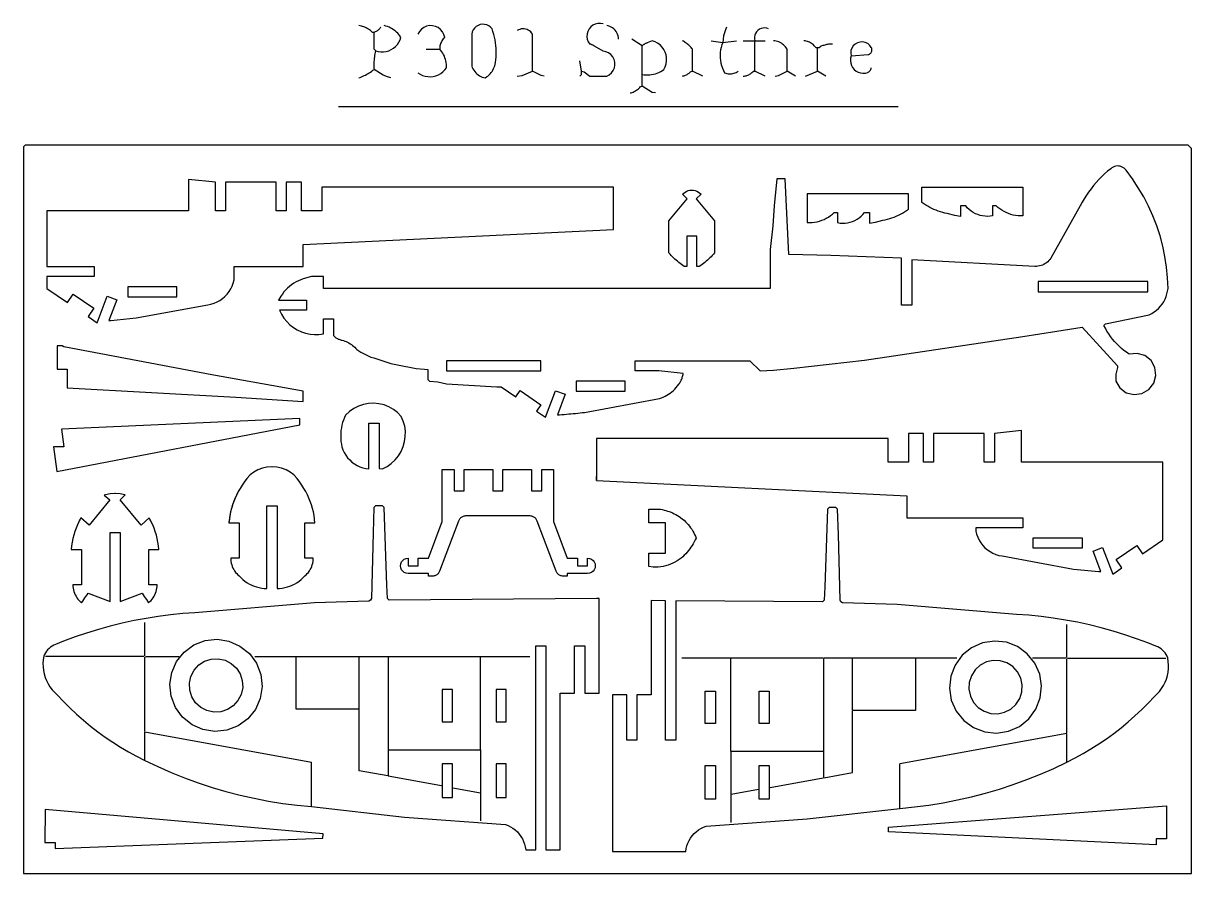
# Model space of a CAD drawing. Header units: inches. Extents: x -183 to 183, y -257 to 257.
# Drawn here: x -183.3 to 183.3, y -9.9 to 256.9 of the extents above; entities that cross this region are included whole.
import ezdxf

# ---------------------------------------------------------------- set-up
doc = ezdxf.new("R2010")
doc.units = ezdxf.units.IN
doc.header["$MEASUREMENT"] = 0
for name, color, linetype in [('ENGRAVINGS', 3, 'CONTINUOUS'), ('PROFILEEDGES', 1, 'CONTINUOUS'), ('SECTIONCUTEDGES', 5, 'CONTINUOUS')]:
    doc.layers.add(name, color=color, linetype=linetype)

msp = doc.modelspace()

# ---------------------------------------------------------------- linework, layer by layer
at = {"layer": 'ENGRAVINGS'}
for p, q in [((-145.25, 58.5), (-145.25, 68.89)), ((144.16, 57.97), (144.16, 68.36)), ((117.7, 62.55), (114.25, 61.02)), ((121.43, 63.13), (117.7, 62.55)), ((125.19, 62.73), (121.43, 63.13)), ((128.71, 61.37), (125.19, 62.73)), ((114.25, 61.02), (111.31, 58.65)), ((131.76, 59.14), (128.71, 61.37)), ((134.13, 56.2), (131.76, 59.14)), ((-145.42, 58.28), (-176.35, 58.28)), ((-145.25, 34.83), (-145.25, 58.1)), ((-145.03, 58.28), (-134.46, 58.28)), ((-110.67, 58.28), (-97.81, 58.28)), ((-97.78, 58.25), (-97.78, 41.87)), ((-97.75, 58.28), (-78.02, 58.28)), ((-77.95, 41.93), (-77.95, 58.21)), ((-77.89, 58.28), (-68.93, 58.28)), ((-68.86, 58.21), (-68.86, 29.09)), ((-68.8, 58.28), (-39.9, 58.28)), ((-39.83, 29.09), (-39.83, 58.21)), ((-39.76, 58.28), (-24.4, 58.28)), ((38.68, 57.75), (23.31, 57.75)), ((38.74, 28.56), (38.74, 57.68)), ((67.71, 57.75), (38.81, 57.75)), ((67.78, 57.68), (67.78, 28.56)), ((76.8, 57.75), (67.85, 57.75)), ((76.87, 41.4), (76.87, 57.68)), ((96.66, 57.75), (76.94, 57.75)), ((96.69, 57.72), (96.69, 41.34)), ((109.59, 57.75), (96.73, 57.75)), ((109.08, 55.6), (107.72, 52.08)), ((111.31, 58.65), (109.08, 55.6)), ((117, 55.57), (115.38, 54.09)), ((118.94, 56.57), (117, 55.57)), ((121.09, 57.04), (118.94, 56.57)), ((123.27, 56.93), (121.09, 57.04)), ((125.36, 56.26), (123.27, 56.93)), ((127.2, 55.08), (125.36, 56.26)), ((128.68, 53.46), (127.2, 55.08)), ((143.94, 57.75), (133.38, 57.75)), ((135.66, 52.75), (134.13, 56.2)), ((144.16, 34.3), (144.16, 57.57)), ((144.34, 57.75), (175.27, 57.75)), ((107.72, 52.08), (107.32, 48.32)), ((114.19, 52.25), (113.52, 50.16)), ((115.38, 54.09), (114.19, 52.25)), ((129.68, 51.51), (128.68, 53.46)), ((130.15, 49.37), (129.68, 51.51)), ((136.25, 49.02), (135.66, 52.75)), ((107.32, 48.32), (107.9, 44.59)), ((113.52, 50.16), (113.42, 47.97)), ((113.42, 47.97), (113.88, 45.83)), ((130.04, 47.18), (130.15, 49.37)), ((135.84, 45.26), (136.25, 49.02)), ((107.9, 44.59), (109.43, 41.14)), ((113.88, 45.83), (114.89, 43.88)), ((128.19, 43.25), (129.38, 45.09)), ((129.38, 45.09), (130.04, 47.18)), ((134.48, 41.74), (135.84, 45.26)), ((-97.78, 41.87), (-78.02, 41.87)), ((-77.95, 22.41), (-77.95, 41.8)), ((76.87, 21.88), (76.87, 41.27)), ((96.69, 41.34), (76.94, 41.34)), ((109.43, 41.14), (111.8, 38.2)), ((114.89, 43.88), (116.36, 42.26)), ((116.36, 42.26), (118.2, 41.08)), ((118.2, 41.08), (120.29, 40.41)), ((120.29, 40.41), (122.48, 40.31)), ((122.48, 40.31), (124.62, 40.77)), ((124.62, 40.77), (126.57, 41.78)), ((126.57, 41.78), (128.19, 43.25)), ((132.26, 38.69), (134.48, 41.74)), ((111.8, 38.2), (114.85, 35.97)), ((129.32, 36.32), (132.26, 38.69)), ((-145.25, 34.64), (-92.87, 25.12)), ((-145.25, 25.82), (-145.25, 34.64)), ((144.16, 34.11), (91.78, 24.59)), ((114.85, 35.97), (118.38, 34.61)), ((118.38, 34.61), (122.13, 34.21)), ((122.13, 34.21), (125.86, 34.79)), ((125.86, 34.79), (129.32, 36.32)), ((144.16, 25.23), (144.16, 34.11)), ((-68.86, 28.95), (-68.86, 20.84)), ((-68.8, 29.02), (-39.9, 29.02)), ((-39.83, 28.95), (-39.83, 16.33)), ((38.74, 28.42), (38.74, 15.8)), ((67.71, 28.49), (38.81, 28.49)), ((67.78, 28.42), (67.78, 20.31)), ((-92.87, 11.19), (-92.87, 25.12)), ((-68.96, 20.77), (-77.95, 22.41)), ((91.78, 10.69), (91.78, 24.59)), ((-52.1, 17.7), (-68.8, 20.74)), ((51.02, 17.18), (67.71, 20.21)), ((67.87, 20.24), (76.87, 21.88)), ((-48.5, 17.05), (-39.9, 15.49)), ((-39.83, 16.33), (-39.83, 15.54)), ((-39.83, 15.47), (-39.83, 6.7)), ((38.74, 15.8), (38.74, 15.01)), ((38.74, 14.94), (38.74, 6.17)), ((47.41, 16.52), (38.81, 14.96))]:
    msp.add_line(p, q, dxfattribs=at)
at = {"layer": 'PROFILEEDGES'}
for points in [[(-89.16, 177.49), (-92.87, 177.49), (-95.47, 176.76), (-96.25, 176.49), (-97.01, 176.17), (-97.75, 175.8), (-98.46, 175.39), (-99.15, 174.93), (-99.8, 174.42), (-100.42, 173.88), (-101, 173.29), (-101.55, 172.67), (-102.05, 172.02), (-102.51, 171.33), (-103.22, 170.08), (-94.45, 170.08), (-94.45, 166.91), (-102.92, 166.91), (-102.3, 165.65), (-101.54, 164.46), (-100.66, 163.37), (-99.65, 162.38), (-98.55, 161.52), (-97.35, 160.78), (-96.07, 160.19), (-94.74, 159.74), (-93.36, 159.44), (-91.96, 159.3), (-90.56, 159.32), (-89.16, 159.5), (-89.16, 164.26), (-85.99, 164.26), (-85.99, 158.97), (-85.81, 158.78), (-85.62, 158.6), (-85.42, 158.44), (-85.22, 158.28), (-85, 158.14), (-84.77, 158.01), (-84.54, 157.9), (-84.3, 157.8), (-84.05, 157.71), (-83.8, 157.64), (-83.55, 157.58), (-83.29, 157.55), (-82.85, 157.41), (-82.41, 157.25), (-81.99, 157.08), (-81.57, 156.88), (-81.16, 156.66), (-80.76, 156.42), (-80.38, 156.17), (-80.01, 155.89), (-79.65, 155.6), (-79.3, 155.29), (-78.98, 154.96), (-78.66, 154.62), (-77.44, 153.81), (-74.3, 152.25), (-73.34, 151.94), (-67.96, 150.18), (-65.92, 149.78), (-60.03, 148.61), (-57.42, 148.39), (-56.36, 148.31), (-56.36, 145.22), (-55.83, 144.69), (-53.22, 144.47), (-50.52, 143.88), (-34.68, 142.85), (-33.36, 142.85), (-28.78, 139.73), (-27.42, 141.73), (-20.91, 137.28), (-22.28, 135.28), (-19.43, 133.34), (-16.27, 141.68), (-13.3, 140.56), (-15.74, 134.11), (-15.03, 134.15), (-14.31, 134.21), (-13.6, 134.26), (-12.88, 134.32), (-12.17, 134.37), (-11.46, 134.44), (-10.74, 134.5), (-10.03, 134.57), (-9.32, 134.64), (-8.61, 134.71), (-7.89, 134.79), (-7.18, 134.87), (16.29, 139.22), (16.9, 139.42), (17.5, 139.66), (18.08, 139.93), (18.64, 140.23), (19.19, 140.56), (19.71, 140.93), (20.22, 141.32), (20.7, 141.74), (21.16, 142.19), (21.59, 142.67), (21.99, 143.16), (22.37, 143.68), (22.55, 143.94), (22.72, 144.2), (22.87, 144.46), (23.02, 144.74), (23.15, 145.02), (23.28, 145.3), (23.39, 145.59), (23.48, 145.89), (23.57, 146.18), (23.64, 146.49), (23.7, 146.79), (23.74, 147.1), (16.12, 147.86), (8.72, 147.86), (8.72, 151.04), (44.69, 151.04), (47.87, 147.86), (52.12, 148.15), (58.48, 148.7), (80.65, 151.27), (130.36, 158.65), (141.02, 160.35), (148.92, 161.62), (160.03, 149.45), (160.03, 148.92), (159.5, 146.91), (159.5, 144.69), (160.8, 142.55), (162.82, 141.06), (165.24, 140.44), (167.73, 140.78), (169.89, 142.04), (171.42, 144.02), (172.09, 146.43), (171.8, 148.92), (170.58, 151.11), (168.63, 152.68), (166.23, 153.4), (163.74, 153.15), (162.9, 153.72), (162.09, 154.33), (161.3, 154.97), (160.55, 155.65), (159.83, 156.36), (159.14, 157.1), (158.49, 157.88), (157.88, 158.68), (157.3, 159.51), (156.76, 160.37), (156.26, 161.25), (155.8, 162.15), (156.33, 162.68), (170.04, 165.51), (170.83, 165.91), (171.57, 166.39), (172.28, 166.92), (172.93, 167.52), (173.54, 168.17), (174.08, 168.86), (174.56, 169.61), (174.97, 170.39), (175.32, 171.21), (175.59, 172.05), (175.78, 172.91), (175.91, 173.79), (175.77, 177.12), (175.45, 180.44), (174.95, 183.74), (174.27, 187.01), (173.42, 190.23), (172.39, 193.4), (171.19, 196.51), (169.82, 199.55), (168.28, 202.52), (166.59, 205.39), (164.74, 208.17), (162.74, 210.84), (162.45, 211.19), (162.12, 211.5), (161.74, 211.76), (161.33, 211.96), (160.9, 212.1), (160.45, 212.18), (159.99, 212.2), (159.54, 212.15), (159.09, 212.04), (158.67, 211.87), (158.28, 211.64), (157.92, 211.35), (156.94, 210.55), (156, 209.71), (155.08, 208.84), (154.2, 207.94), (153.35, 207.01), (152.53, 206.04), (151.75, 205.05), (151, 204.03), (150.29, 202.99), (149.62, 201.92), (148.99, 200.83), (148.39, 199.71), (139.16, 183.29), (138.87, 182.88), (138.55, 182.51), (138.2, 182.16), (137.82, 181.84), (137.41, 181.56), (136.98, 181.31), (136.53, 181.1), (136.06, 180.93), (135.59, 180.81), (135.1, 180.72), (134.6, 180.67), (134.11, 180.67), (95.49, 182.78), (95.49, 168.5), (92.31, 168.5), (92.31, 183.31), (70.08, 184.12), (56.86, 184.37), (55.8, 208.18), (53.16, 208.18), (52.34, 199.69), (51.86, 193.38), (51.04, 185.95), (51.04, 173.79), (-89.16, 173.79)], [(-123.02, 206.59), (-123.03, 207.1), (-131.49, 207.99), (-131.49, 198.14), (-175.93, 198.13), (-175.93, 180.65), (-161.11, 180.65), (-161.11, 177.49), (-175.93, 177.49), (-175.93, 173.74), (-169.52, 169.36), (-167.73, 171.98), (-161.22, 167.53), (-163.01, 164.91), (-160.16, 162.96), (-157.01, 171.31), (-154.04, 170.19), (-156.48, 163.74), (-155.83, 163.74), (-147.92, 164.5), (-125.43, 168.66), (-124.44, 168.85), (-123.48, 169.14), (-122.55, 169.53), (-121.67, 170.01), (-120.84, 170.58), (-120.07, 171.24), (-119.38, 171.97), (-118.76, 172.76), (-118.23, 173.62), (-117.79, 174.53), (-117.45, 175.47), (-117.2, 176.45), (-117.2, 180.67), (-95.51, 180.67), (-95.51, 187.54), (1.84, 192.28), (1.84, 205.56), (-89.69, 205.53), (-89.69, 198.13), (-96.04, 198.13), (-96.04, 207.12), (-100.8, 207.12), (-100.8, 198.13), (-103.98, 198.13), (-103.98, 207.12), (-119.85, 207.12), (-119.85, 198.13), (-123.02, 198.13)], [(120.1, 196.42), (119.31, 196.37), (118.51, 196.4), (117.73, 196.5), (116.95, 196.68), (116.2, 196.92), (115.47, 197.23), (114.77, 197.61), (114.11, 198.05), (113.5, 198.55), (112.93, 199.11), (112.42, 199.71), (110.83, 199.71), (110.83, 196.36), (108.96, 196.64), (106.64, 197.27), (105.92, 197.42), (105.21, 197.6), (104.51, 197.8), (103.81, 198.03), (103.12, 198.28), (102.45, 198.57), (101.78, 198.87), (101.13, 199.2), (100.49, 199.56), (99.87, 199.94), (99.26, 200.34), (98.66, 200.77), (98.66, 205.53), (130.4, 205.53), (130.4, 196.54), (129.63, 196.53), (128.86, 196.57), (128.09, 196.67), (127.33, 196.81), (126.58, 197.01), (125.85, 197.26), (125.13, 197.56), (124.44, 197.9), (123.77, 198.29), (123.13, 198.72), (122.52, 199.2), (121.94, 199.71), (120.88, 199.71), (120.88, 196.54)], [(32.12, 183.35), (31.73, 182.99), (31.34, 182.63), (30.94, 182.28), (30.53, 181.94), (30.11, 181.61), (29.69, 181.28), (29.26, 180.97), (28.82, 180.67), (28.03, 180.67), (28.03, 190.19), (24.85, 190.19), (24.85, 180.67), (24.06, 180.67), (23.62, 180.97), (23.19, 181.28), (22.77, 181.61), (22.35, 181.94), (21.94, 182.28), (21.54, 182.63), (21.15, 182.99), (20.76, 183.35), (20.38, 183.73), (20.01, 184.11), (19.65, 184.5), (19.3, 184.9), (19.3, 194.95), (25.03, 201.84), (23.53, 203.34), (23.93, 203.71), (24.37, 204.02), (24.85, 204.27), (25.36, 204.45), (25.89, 204.57), (26.42, 204.61), (26.44, 204.61), (26.46, 204.61), (27, 204.57), (27.52, 204.45), (28.03, 204.27), (28.51, 204.02), (28.95, 203.71), (29.35, 203.34), (27.85, 201.84), (33.58, 194.95), (33.58, 184.9), (33.23, 184.5), (32.87, 184.11), (32.5, 183.73)], [(68.65, 195.78), (69.32, 196.17), (69.96, 196.61), (70.57, 197.08), (71.15, 197.6), (72.21, 197.6), (72.21, 194.42), (72.99, 194.3), (73.78, 194.26), (74.57, 194.29), (75.36, 194.39), (76.14, 194.56), (76.89, 194.8), (77.62, 195.12), (78.32, 195.5), (78.98, 195.94), (79.59, 196.44), (80.16, 196.99), (80.67, 197.6), (82.26, 197.6), (82.26, 194.25), (84.12, 194.52), (86.45, 195.16), (87.17, 195.3), (87.88, 195.48), (88.58, 195.68), (89.28, 195.91), (89.96, 196.17), (90.64, 196.45), (91.3, 196.76), (91.96, 197.09), (92.6, 197.44), (93.22, 197.82), (93.83, 198.23), (94.43, 198.66), (94.43, 203.42), (62.68, 203.42), (62.68, 194.42), (63.46, 194.41), (64.23, 194.46), (65, 194.55), (65.76, 194.7), (66.51, 194.9), (67.24, 195.14), (67.96, 195.44)], [(-135.19, 174.32), (-150.54, 174.32), (-150.54, 171.14), (-135.19, 171.14)], [(135.17, 175.9), (135.17, 172.73), (169.56, 172.73), (169.56, 175.9)], [(-124.13, 146.62), (-170.6, 155.47), (-171.17, 155.8), (-172.76, 155.8), (-172.76, 148.39), (-169.58, 148.39), (-169.58, 142.57), (-116.66, 139.64), (-95.51, 138.34), (-95.51, 141.51)], [(-20.91, 151.04), (-50.54, 151.04), (-50.54, 147.86), (-20.91, 147.86)], [(5.54, 141.51), (5.54, 144.69), (-9.8, 144.69), (-9.8, 141.51)], [(-82.62, 122.26), (-82.13, 121.43), (-81.56, 120.65), (-80.91, 119.94), (-80.19, 119.29), (-79.41, 118.72), (-78.57, 118.23), (-77.69, 117.83), (-76.78, 117.52), (-75.84, 117.3), (-74.88, 117.18), (-74.88, 131.46), (-71.7, 131.46), (-71.7, 117.26), (-70.65, 117.18), (-69.2, 117.93), (-67.86, 118.86), (-66.67, 119.97), (-65.63, 121.24), (-64.78, 122.63), (-64.12, 124.12), (-63.68, 125.69), (-63.45, 127.31), (-63.44, 128.94), (-63.65, 130.56), (-64.08, 132.13), (-64.72, 133.63), (-65.87, 134.8), (-67.17, 135.8), (-68.6, 136.61), (-70.13, 137.21), (-71.72, 137.59), (-73.36, 137.74), (-74.99, 137.67), (-76.61, 137.37), (-78.16, 136.84), (-79.63, 136.1), (-80.97, 135.17), (-82.18, 134.05), (-82.54, 133.28), (-82.85, 132.48), (-83.12, 131.67), (-83.34, 130.84), (-83.51, 130), (-83.64, 129.16), (-83.71, 128.3), (-83.74, 127.45), (-83.71, 126.59), (-83.64, 125.74), (-83.51, 124.89), (-83.34, 124.05), (-83.03, 123.14)], [(-96.57, 132.97), (-171.4, 129.59), (-170.64, 124.05), (-173.82, 124.05), (-172.79, 116.32), (-96.57, 130.93)], [(174.32, 94.9), (174.32, 119.29), (129.88, 119.3), (129.88, 129.16), (121.41, 128.27), (121.41, 127.76), (121.41, 119.29), (118.24, 119.29), (118.24, 128.29), (102.36, 128.29), (102.36, 119.29), (99.19, 119.29), (99.19, 128.29), (94.43, 128.29), (94.43, 119.29), (88.08, 119.29), (88.08, 126.7), (-3.46, 126.72), (-3.45, 113.45), (93.9, 108.71), (93.9, 101.83), (130.4, 101.83), (130.4, 98.66), (115.59, 98.66), (115.59, 97.62), (115.83, 96.64), (116.18, 95.69), (116.62, 94.79), (117.15, 93.93), (117.76, 93.13), (118.46, 92.4), (119.22, 91.75), (120.05, 91.18), (120.93, 90.7), (121.86, 90.31), (122.83, 90.01), (123.82, 89.82), (146.3, 85.66), (154.21, 84.9), (154.86, 84.9), (152.42, 91.35), (155.39, 92.48), (158.55, 84.13), (161.4, 86.08), (159.61, 88.7), (166.12, 93.14), (167.91, 90.52)], [(-16.95, 100.65), (-12.61, 89.16), (-9.43, 89.16), (-9.43, 86.72), (-6.26, 86.72), (-6.26, 89.16), (-5.63, 89.07), (-5.04, 88.83), (-4.54, 88.44), (-4.15, 87.94), (-3.91, 87.35), (-3.82, 86.72), (-3.91, 86.1), (-4.15, 85.51), (-4.54, 85.01), (-5.04, 84.62), (-5.63, 84.38), (-6.26, 84.29), (-12.61, 84.29), (-12.61, 83.5), (-13.92, 83.5), (-14.16, 83.51), (-14.39, 83.55), (-14.63, 83.61), (-14.85, 83.7), (-15.07, 83.81), (-15.27, 83.94), (-15.45, 84.09), (-15.62, 84.26), (-15.78, 84.45), (-15.91, 84.65), (-16.02, 84.86), (-16.1, 85.09), (-22.04, 100.78), (-22.13, 100.99), (-22.25, 101.2), (-22.39, 101.4), (-22.54, 101.58), (-22.71, 101.75), (-22.9, 101.9), (-23.1, 102.03), (-23.31, 102.14), (-23.53, 102.23), (-23.76, 102.29), (-23.99, 102.34), (-24.23, 102.36), (-44.58, 102.36), (-44.82, 102.34), (-45.05, 102.29), (-45.28, 102.23), (-45.5, 102.14), (-45.71, 102.03), (-45.91, 101.9), (-46.1, 101.75), (-46.27, 101.58), (-46.42, 101.4), (-46.56, 101.2), (-46.67, 100.99), (-46.77, 100.78), (-52.7, 85.09), (-52.79, 84.86), (-52.9, 84.65), (-53.03, 84.45), (-53.18, 84.26), (-53.35, 84.09), (-53.54, 83.94), (-53.74, 83.81), (-53.96, 83.7), (-54.18, 83.61), (-54.41, 83.55), (-54.65, 83.51), (-54.89, 83.5), (-56.2, 83.5), (-56.2, 84.29), (-62.55, 84.29), (-63.18, 84.38), (-63.77, 84.62), (-64.27, 85.01), (-64.66, 85.51), (-64.9, 86.1), (-64.98, 86.72), (-64.9, 87.35), (-64.66, 87.94), (-64.27, 88.44), (-63.77, 88.83), (-63.18, 89.07), (-62.55, 89.16), (-62.55, 86.72), (-59.38, 86.72), (-59.38, 89.16), (-56.2, 89.16), (-51.85, 100.65), (-51.85, 116.91), (-48.16, 116.91), (-48.16, 110.3), (-44.99, 110.3), (-44.99, 116.91), (-35.99, 116.91), (-35.99, 110.3), (-32.82, 110.3), (-32.82, 116.91), (-23.82, 116.91), (-23.82, 110.3), (-20.65, 110.3), (-20.65, 116.91), (-16.95, 116.91)], [(-151.35, 108.97), (-151.52, 109.03), (-152.97, 109.35), (-154.45, 109.44), (-154.64, 109.44), (-156.12, 109.35), (-157.57, 109.03), (-157.95, 108.89), (-156.16, 107.38), (-162.72, 99.51), (-165.24, 101.82), (-165.49, 101.36), (-165.79, 100.79), (-165.92, 100.53), (-166.35, 99.6), (-166.78, 98.54), (-167.17, 97.46), (-167.5, 96.36), (-167.78, 95.25), (-168.01, 94.13), (-168.18, 93.02), (-168.19, 92.98), (-168.3, 91.86), (-165.13, 91.86), (-165.13, 80.75), (-167.76, 80.75), (-167.75, 80.21), (-167.69, 79.68), (-167.59, 79.16), (-167.45, 78.64), (-167.27, 78.14), (-167.05, 77.65), (-166.8, 77.17), (-166.51, 76.72), (-166.19, 76.29), (-165.83, 75.88), (-165.45, 75.51), (-165.04, 75.16), (-164.7, 75.65), (-164.36, 76.14), (-164.02, 76.63), (-163.68, 77.12), (-163.35, 77.61), (-163.01, 78.1), (-156.13, 75.54), (-156.13, 97.15), (-152.96, 97.15), (-152.96, 75.54), (-146.08, 78.1), (-145.75, 77.61), (-145.41, 77.12), (-145.07, 76.63), (-144.73, 76.14), (-144.4, 75.65), (-144.05, 75.16), (-143.64, 75.51), (-143.26, 75.88), (-142.9, 76.29), (-142.58, 76.72), (-142.29, 77.17), (-142.04, 77.65), (-141.82, 78.14), (-141.64, 78.64), (-141.51, 79.16), (-141.41, 79.68), (-141.35, 80.21), (-141.33, 80.75), (-143.96, 80.75), (-143.96, 91.86), (-140.79, 91.86), (-140.91, 92.98), (-140.91, 93.02), (-141.08, 94.13), (-141.31, 95.25), (-141.59, 96.36), (-141.92, 97.46), (-142.31, 98.54), (-142.74, 99.6), (-143.18, 100.53), (-143.3, 100.79), (-143.6, 101.36), (-143.85, 101.82), (-146.37, 99.51), (-152.93, 107.38)], [(-174.81, 61.2), (-175.27, 60.82), (-175.7, 60.39), (-176.08, 59.93), (-176.41, 59.42), (-176.68, 58.89), (-176.91, 58.33), (-177.09, 57.23), (-177.17, 56.12), (-177.15, 55), (-177.03, 53.9), (-176.82, 52.8), (-176.5, 51.73), (-176.09, 50.7), (-175.59, 49.7), (-175, 48.75), (-174.33, 47.86), (-173.58, 47.04), (-172.76, 46.28), (-170.78, 44.18), (-168.74, 42.14), (-166.64, 40.17), (-164.48, 38.27), (-162.25, 36.43), (-159.97, 34.67), (-157.64, 32.97), (-155.26, 31.35), (-152.82, 29.81), (-150.34, 28.34), (-147.81, 26.95), (-145.25, 25.65), (-141.13, 23.7), (-136.95, 21.88), (-132.72, 20.19), (-128.44, 18.63), (-124.11, 17.21), (-119.74, 15.93), (-115.33, 14.79), (-110.89, 13.78), (-106.42, 12.91), (-101.92, 12.18), (-97.4, 11.6), (-92.87, 11.15), (-63.75, 7.9), (-32.06, 5.59), (-31.22, 5.27), (-30.42, 4.86), (-29.66, 4.38), (-28.94, 3.83), (-28.29, 3.22), (-27.69, 2.54), (-27.16, 1.81), (-26.7, 1.04), (-26.32, 0.22), (-26.02, -0.63), (-25.81, -1.5), (-25.67, -2.4), (-22.5, -2.4), (-22.5, 61.62), (-19.32, 61.62), (-19.32, -2.4), (-14.83, -2.4), (-14.83, 46.81), (-10.33, 46.81), (-10.33, 61.62), (-7.16, 61.62), (-7.16, 46.81), (-2.66, 46.81), (-2.66, 76.44), (-3.47, 76.44), (-68.53, 75.91), (-69.06, 76.44), (-69.29, 80.64), (-70.12, 105.01), (-70.65, 105.54), (-72.76, 105.54), (-73.29, 105.01), (-73.56, 97.07), (-74.08, 76.44), (-74.35, 75.91), (-74.89, 75.64), (-92, 75.12), (-129.48, 72.02), (-133.32, 71.74), (-137.15, 71.35), (-140.97, 70.85), (-144.78, 70.24), (-148.56, 69.53), (-152.32, 68.71), (-156.06, 67.78), (-159.77, 66.76), (-163.46, 65.62), (-167.1, 64.39), (-170.72, 63.05), (-173.22, 62.05), (-173.78, 61.82), (-174.31, 61.54)], [(140.04, 23.17), (144.16, 25.12), (146.73, 26.43), (149.26, 27.81), (151.74, 29.28), (154.17, 30.83), (156.56, 32.44), (158.89, 34.14), (161.17, 35.9), (163.39, 37.74), (165.55, 39.64), (167.66, 41.62), (169.7, 43.65), (171.67, 45.75), (172.49, 46.51), (173.24, 47.33), (173.91, 48.22), (174.5, 49.17), (175, 50.17), (175.41, 51.2), (175.73, 52.27), (175.95, 53.37), (176.07, 54.48), (176.09, 55.59), (176, 56.7), (175.82, 57.8), (175.6, 58.36), (175.32, 58.89), (174.99, 59.4), (174.61, 59.86), (174.19, 60.29), (173.72, 60.67), (173.23, 61.01), (172.69, 61.29), (172.14, 61.52), (169.63, 62.53), (166.02, 63.86), (162.37, 65.1), (158.69, 66.23), (154.98, 67.25), (151.24, 68.18), (147.48, 69), (143.69, 69.71), (139.89, 70.32), (136.07, 70.82), (132.24, 71.21), (128.4, 71.49), (90.91, 74.59), (73.8, 75.11), (73.26, 75.38), (72.99, 75.91), (72.48, 96.54), (72.21, 104.48), (71.68, 105.01), (69.56, 105.01), (69.03, 104.48), (68.21, 80.12), (67.97, 75.91), (67.44, 75.38), (21.41, 75.75), (21.41, 31.99), (18.24, 31.99), (18.24, 75.78), (13.74, 75.81), (13.74, 46.28), (9.25, 46.28), (9.25, 31.99), (6.07, 31.99), (6.07, 46.28), (1.57, 46.28), (1.57, -2.92), (24.59, -2.92), (24.72, -2.03), (24.94, -1.16), (25.24, -0.31), (25.62, 0.51), (26.08, 1.28), (26.6, 2.01), (27.2, 2.69), (27.86, 3.3), (28.57, 3.85), (29.33, 4.33), (30.14, 4.74), (30.98, 5.06), (62.66, 7.37), (91.78, 10.62), (96.32, 11.07), (100.83, 11.65), (105.33, 12.38), (109.8, 13.25), (114.25, 14.26), (118.65, 15.4), (123.03, 16.69), (127.35, 18.11), (131.64, 19.66), (135.87, 21.35)], [(26.1, 98.69), (26.45, 98.18), (26.77, 97.65), (27.08, 97.11), (27.35, 96.56), (27.61, 95.99), (27.84, 95.42), (27.55, 94.83), (27.24, 94.25), (26.91, 93.67), (26.56, 93.12), (26.2, 92.57), (25.81, 92.03), (25.41, 91.51), (24.99, 91.01), (24.55, 90.52), (24.09, 90.04), (23.62, 89.58), (23.14, 89.14), (22.51, 88.67), (21.85, 88.24), (21.16, 87.85), (20.46, 87.51), (19.73, 87.2), (18.99, 86.94), (18.24, 86.72), (17.47, 86.55), (16.7, 86.42), (15.91, 86.34), (15.13, 86.3), (14.34, 86.31), (12.95, 86.49), (12.95, 90.72), (18.24, 90.72), (18.24, 100.25), (12.95, 100.25), (12.95, 104.48), (16.65, 104.48), (17.21, 104.37), (17.77, 104.24), (18.32, 104.09), (18.86, 103.92), (19.4, 103.73), (19.93, 103.53), (20.45, 103.3), (20.97, 103.06), (21.47, 102.8), (21.97, 102.52), (22.46, 102.23), (22.93, 101.91), (23.59, 101.41), (24.05, 101), (24.5, 100.58), (24.93, 100.13), (25.34, 99.67), (25.73, 99.19)], [(148.92, 95.48), (148.92, 92.31), (133.58, 92.31), (133.58, 95.48)], [(-126.95, 35.32), (-130.4, 36.85), (-133.34, 39.22), (-135.57, 42.27), (-136.93, 45.79), (-137.33, 49.55), (-136.75, 53.28), (-135.22, 56.73), (-132.85, 59.67), (-129.8, 61.9), (-126.27, 63.26), (-122.52, 63.66), (-118.79, 63.08), (-115.34, 61.55), (-112.4, 59.18), (-110.17, 56.13), (-108.81, 52.61), (-108.41, 48.85), (-108.99, 45.12), (-110.52, 41.67), (-112.89, 38.73), (-115.94, 36.5), (-119.46, 35.14), (-123.22, 34.74)], [(-123.57, 40.84), (-125.71, 41.3), (-127.65, 42.3), (-129.28, 43.78), (-130.46, 45.62), (-131.13, 47.71), (-131.23, 49.9), (-130.77, 52.04), (-129.76, 53.99), (-128.29, 55.61), (-126.45, 56.79), (-124.36, 57.46), (-122.17, 57.56), (-120.03, 57.1), (-118.08, 56.1), (-116.46, 54.62), (-115.28, 52.78), (-114.61, 50.69), (-114.5, 48.5), (-114.97, 46.36), (-115.97, 44.41), (-117.45, 42.79), (-119.29, 41.61), (-121.38, 40.94)], [(-48.69, 37.81), (-48.69, 47.87), (-51.86, 47.87), (-51.86, 37.81)], [(-31.76, 37.81), (-31.76, 47.87), (-34.93, 47.87), (-34.93, 37.81)], [(30.67, 37.29), (30.67, 47.34), (33.85, 47.34), (33.85, 37.29)], [(47.6, 37.29), (47.6, 47.34), (50.78, 47.34), (50.78, 37.29)], [(-51.86, 24.59), (-51.86, 14.01), (-48.69, 14.01), (-48.69, 24.59)], [(-34.93, 24.59), (-34.93, 14.01), (-31.76, 14.01), (-31.76, 24.59)], [(33.85, 24.06), (33.85, 13.48), (30.67, 13.48), (30.67, 24.06)], [(50.78, 24.06), (50.78, 13.48), (47.6, 13.48), (47.6, 24.06)], [(175.48, 1.01), (172.17, 1.05), (172.2, -0.81), (88.18, 3.29), (88.14, 4.68), (175.42, 11.4)], [(-173.37, -1.94), (-89.31, 1.28), (-89.25, 2.67), (-176.46, 10.3), (-176.63, -0.08), (-173.31, -0.07)]]:
    msp.add_lwpolyline(points, close=True, dxfattribs=at)
for points in [[(-118.68, 101.37), (-118.79, 100.25), (-115.62, 100.25), (-115.62, 89.14), (-118.26, 89.14), (-118.24, 88.6), (-118.19, 88.07), (-118.09, 87.55), (-117.95, 87.03), (-117.78, 86.52), (-117.57, 86.03), (-117.32, 85.56), (-117.03, 85.11), (-116.72, 84.68), (-116.37, 84.27), (-115.99, 83.89), (-115.59, 83.55), (-115.02, 82.95), (-114.42, 82.4), (-113.78, 81.89), (-113.1, 81.43), (-112.39, 81.01), (-111.66, 80.65), (-110.9, 80.34), (-110.12, 80.08), (-109.33, 79.88), (-108.52, 79.73), (-107.71, 79.64), (-106.89, 79.61), (-106.89, 105.54), (-103.71, 105.54), (-103.71, 79.61), (-102.89, 79.64), (-102.08, 79.73), (-101.27, 79.88), (-100.48, 80.08), (-99.7, 80.34), (-98.94, 80.65), (-98.21, 81.01), (-97.5, 81.43), (-96.82, 81.89), (-96.18, 82.4), (-95.58, 82.95), (-95.01, 83.55), (-94.61, 83.89), (-94.23, 84.27), (-93.88, 84.68), (-93.57, 85.11), (-93.28, 85.56), (-93.04, 86.03), (-92.82, 86.52), (-92.65, 87.03), (-92.51, 87.55), (-92.41, 88.07), (-92.36, 88.6), (-92.34, 89.14), (-94.98, 89.14), (-94.98, 100.25), (-91.81, 100.25), (-91.93, 101.38), (-92.1, 102.52), (-92.32, 103.64), (-92.6, 104.75), (-92.92, 105.85), (-93.3, 106.93), (-93.73, 107.99), (-94.2, 109.03), (-94.72, 110.05), (-95.29, 111.04), (-95.91, 112.01), (-96.57, 112.94), (-97.41, 114.17), (-98.43, 115.25), (-99.6, 116.16), (-100.89, 116.89), (-102.28, 117.42), (-103.73, 117.73), (-105.21, 117.83), (-105.39, 117.83), (-106.87, 117.73), (-108.32, 117.42), (-109.71, 116.89), (-111, 116.16), (-112.17, 115.25), (-113.19, 114.17), (-114.03, 112.94), (-114.69, 112.01), (-115.31, 111.04), (-115.88, 110.05), (-116.03, 109.75), (-116.2, 109.43), (-116.33, 109.18), (-116.4, 109.03), (-116.45, 108.92), (-116.58, 108.65), (-116.94, 107.85), (-117.27, 107.04), (-117.56, 106.22), (-117.83, 105.39), (-118.07, 104.55), (-118.27, 103.7), (-118.45, 102.84), (-118.6, 101.98), (-118.67, 101.41), (-118.67, 101.38), (-118.68, 101.37), (-118.71, 101.12), (-118.79, 100.25)], [(-105.3, 117.82), (-105.3, 117.83)], [(-3.45, 113.47), (-3.45, 113.47), (-3.45, 114.75)], [(-116.45, 108.92), (-116.88, 107.99), (-117.3, 106.93), (-117.68, 105.85), (-118.01, 104.75), (-118.28, 103.64), (-118.5, 102.52), (-118.67, 101.41)], [(-116.03, 109.75), (-116.33, 109.18)]]:
    msp.add_lwpolyline(points, dxfattribs=at)
at = {"layer": 'SECTIONCUTEDGES'}
for p, q in [((-3.83, 256.73), (-4.59, 256.36)), ((-3, 256.93), (-3.83, 256.73)), ((-2.15, 256.95), (-3, 256.93)), ((-1.32, 256.79), (-2.15, 256.95)), ((-77.64, 256.19), (-78.04, 256.26)), ((-77.25, 256.11), (-77.64, 256.19)), ((-76.86, 256), (-77.25, 256.11)), ((-76.48, 255.87), (-76.86, 256)), ((-76.11, 255.72), (-76.48, 255.87)), ((-75.75, 255.55), (-76.11, 255.72)), ((-75.39, 255.36), (-75.75, 255.55)), ((-75.05, 255.15), (-75.39, 255.36)), ((-74.72, 254.93), (-75.05, 255.15)), ((-74.4, 254.68), (-74.72, 254.93)), ((-74.1, 254.42), (-74.4, 254.68)), ((-73.81, 254.14), (-74.1, 254.42)), ((-73.81, 254.14), (-73.54, 254.17)), ((-73.54, 254.17), (-73.28, 254.23)), ((-73.28, 254.23), (-73.02, 254.3)), ((-73.28, 248.85), (-73.28, 254.14)), ((-73.02, 254.3), (-72.77, 254.39)), ((-72.77, 254.39), (-72.53, 254.5)), ((-72.53, 254.5), (-72.3, 254.62)), ((-72.3, 254.62), (-72.07, 254.77)), ((-72.07, 254.77), (-71.86, 254.93)), ((-71.86, 254.93), (-71.66, 255.11)), ((-71.66, 255.11), (-71.48, 255.3)), ((-71.48, 255.3), (-71.31, 255.51)), ((-71.31, 255.51), (-71.16, 255.73)), ((-69.57, 256.11), (-70.1, 256.26)), ((-69.05, 255.93), (-69.57, 256.11)), ((-68.54, 255.72), (-69.05, 255.93)), ((-68.05, 255.48), (-68.54, 255.72)), ((-67.57, 255.21), (-68.05, 255.48)), ((-67.11, 254.91), (-67.57, 255.21)), ((-66.67, 254.58), (-67.11, 254.91)), ((-66.25, 254.22), (-66.67, 254.58)), ((-65.85, 253.84), (-66.25, 254.22)), ((-65.48, 253.43), (-65.85, 253.84)), ((-65.13, 253), (-65.48, 253.43)), ((-64.81, 252.56), (-65.13, 253)), ((-59.05, 254.43), (-59.52, 253.61)), ((-58.41, 255.13), (-59.05, 254.43)), ((-57.64, 255.68), (-58.41, 255.13)), ((-56.77, 256.06), (-57.64, 255.68)), ((-55.84, 256.24), (-56.77, 256.06)), ((-54.9, 256.22), (-55.84, 256.24)), ((-53.98, 256), (-54.9, 256.22)), ((-53.12, 255.6), (-53.98, 256)), ((-52.37, 255.02), (-53.12, 255.6)), ((-51.76, 254.3), (-52.37, 255.02)), ((-51.32, 253.47), (-51.76, 254.3)), ((-51.06, 252.56), (-51.32, 253.47)), ((-42.43, 254.29), (-42.59, 253.61)), ((-42.59, 253.61), (-42.59, 243.56)), ((-42.13, 254.93), (-42.43, 254.29)), ((-41.72, 255.49), (-42.13, 254.93)), ((-41.21, 255.96), (-41.72, 255.49)), ((-40.61, 256.32), (-41.21, 255.96)), ((-39.95, 256.55), (-40.61, 256.32)), ((-39.26, 256.66), (-39.95, 256.55)), ((-38.57, 256.62), (-39.26, 256.66)), ((-37.89, 256.45), (-38.57, 256.62)), ((-37.26, 256.14), (-37.89, 256.45)), ((-36.71, 255.72), (-37.26, 256.14)), ((-36.24, 255.2), (-36.71, 255.72)), ((-35.95, 254.35), (-36.24, 255.2)), ((-35.7, 253.5), (-35.95, 254.35)), ((-35.48, 252.63), (-35.7, 253.5)), ((-27.91, 254.9), (-28.31, 254.67)), ((-27.49, 255.07), (-27.91, 254.9)), ((-27.05, 255.19), (-27.49, 255.07)), ((-26.6, 255.24), (-27.05, 255.19)), ((-26.15, 255.23), (-26.6, 255.24)), ((-25.7, 255.17), (-26.15, 255.23)), ((-25.26, 255.04), (-25.7, 255.17)), ((-24.85, 254.85), (-25.26, 255.04)), ((-24.46, 254.61), (-24.85, 254.85)), ((-24.11, 254.32), (-24.46, 254.61)), ((-23.8, 253.99), (-24.11, 254.32)), ((-23.54, 253.61), (-23.8, 253.99)), ((-23.54, 241.97), (-23.54, 253.61)), ((-6.42, 253.62), (-6.46, 252.77)), ((-6.19, 254.44), (-6.42, 253.62)), ((-5.8, 255.19), (-6.19, 254.44)), ((-5.26, 255.84), (-5.8, 255.19)), ((-4.59, 256.36), (-5.26, 255.84)), ((0.24, 256.16), (-0.26, 256.26)), ((0.72, 256.01), (0.24, 256.16)), ((1.19, 255.79), (0.72, 256.01)), ((1.62, 255.52), (1.19, 255.79)), ((2.02, 255.2), (1.62, 255.52)), ((2.38, 254.84), (2.02, 255.2)), ((2.7, 254.44), (2.38, 254.84)), ((2.96, 254), (2.7, 254.44)), ((3.17, 253.53), (2.96, 254)), ((3.32, 253.04), (3.17, 253.53)), ((3.41, 252.54), (3.32, 253.04)), ((36.45, 253.04), (36.24, 250.97)), ((37.19, 255.25), (36.45, 253.04)), ((37.3, 255.73), (37.19, 255.25)), ((46.25, 253.26), (46.15, 252.67)), ((46.46, 253.81), (46.25, 253.26)), ((46.78, 254.32), (46.46, 253.81)), ((47.19, 254.75), (46.78, 254.32)), ((47.67, 255.1), (47.19, 254.75)), ((48.21, 255.34), (47.67, 255.1)), ((48.79, 255.48), (48.21, 255.34)), ((49.38, 255.5), (48.79, 255.48)), ((49.97, 255.41), (49.38, 255.5)), ((50.53, 255.2), (49.97, 255.41)), ((-67.15, 249.16), (-66.5, 249.7)), ((-66.5, 249.7), (-65.94, 250.32)), ((-65.94, 250.32), (-65.46, 251.01)), ((-65.46, 251.01), (-65.08, 251.76)), ((-65.08, 251.76), (-64.81, 252.56)), ((-52.63, 249.55), (-52.65, 249.2)), ((-52.58, 249.89), (-52.63, 249.55)), ((-52.51, 250.23), (-52.58, 249.89)), ((-52.41, 250.57), (-52.51, 250.23)), ((-52.28, 250.89), (-52.41, 250.57)), ((-52.13, 251.2), (-52.28, 250.89)), ((-51.96, 251.51), (-52.13, 251.2)), ((-51.77, 251.79), (-51.96, 251.51)), ((-51.55, 252.07), (-51.77, 251.79)), ((-51.31, 252.32), (-51.55, 252.07)), ((-51.06, 252.56), (-51.31, 252.32)), ((-35.3, 251.75), (-35.48, 252.63)), ((-35.15, 250.87), (-35.3, 251.75)), ((-35.05, 249.98), (-35.15, 250.87)), ((-34.98, 249.08), (-35.05, 249.98)), ((-6.46, 252.77), (-6.33, 251.94)), ((-6.33, 251.94), (-6.02, 251.15)), ((-6.02, 251.15), (-5.56, 250.44)), ((-5.42, 250.41), (-5.56, 250.44)), ((-5.29, 250.37), (-5.42, 250.41)), ((-5.16, 250.33), (-5.29, 250.37)), ((-5.03, 250.29), (-5.16, 250.33)), ((-4.9, 250.24), (-5.03, 250.29)), ((-4.77, 250.18), (-4.9, 250.24)), ((-4.65, 250.13), (-4.77, 250.18)), ((-4.52, 250.07), (-4.65, 250.13)), ((-4.4, 250), (-4.52, 250.07)), ((-4.28, 249.94), (-4.4, 250)), ((-4.16, 249.86), (-4.28, 249.94)), ((-4.05, 249.79), (-4.16, 249.86)), ((-1.38, 248.22), (-4.05, 249.79)), ((3.44, 252.03), (3.41, 252.54)), ((10.85, 249.91), (7.67, 252.03)), ((10.97, 250.01), (10.85, 249.91)), ((10.85, 240.92), (10.85, 249.91)), ((11.1, 250.1), (10.97, 250.01)), ((11.22, 250.19), (11.1, 250.1)), ((11.36, 250.28), (11.22, 250.19)), ((11.49, 250.36), (11.36, 250.28)), ((11.63, 250.43), (11.49, 250.36)), ((11.76, 250.51), (11.63, 250.43)), ((11.9, 250.58), (11.76, 250.51)), ((12.05, 250.64), (11.9, 250.58)), ((12.19, 250.7), (12.05, 250.64)), ((12.34, 250.76), (12.19, 250.7)), ((12.49, 250.81), (12.34, 250.76)), ((14.02, 251.5), (12.49, 250.81)), ((14.91, 251.19), (14.02, 251.5)), ((15.74, 250.76), (14.91, 251.19)), ((16.49, 250.2), (15.74, 250.76)), ((17.15, 249.53), (16.49, 250.2)), ((17.7, 248.76), (17.15, 249.53)), ((23.84, 251.32), (23.54, 251.5)), ((24.13, 251.13), (23.84, 251.32)), ((24.41, 250.93), (24.13, 251.13)), ((24.69, 250.73), (24.41, 250.93)), ((24.97, 250.52), (24.69, 250.73)), ((25.24, 250.3), (24.97, 250.52)), ((25.5, 250.08), (25.24, 250.3)), ((25.76, 249.85), (25.5, 250.08)), ((26.01, 249.61), (25.76, 249.85)), ((26.25, 249.36), (26.01, 249.61)), ((26.49, 249.11), (26.25, 249.36)), ((32.54, 251.5), (36.24, 250.97)), ((35.68, 249.42), (35.5, 248.61)), ((35.93, 250.2), (35.68, 249.42)), ((36.24, 250.97), (35.93, 250.2)), ((36.24, 250.97), (40.47, 251.5)), ((42.59, 251.5), (46.29, 251.5)), ((46.15, 252.67), (46.16, 252.08)), ((46.16, 252.08), (46.29, 251.5)), ((46.29, 241.97), (46.29, 251.5)), ((46.29, 251.5), (49.47, 251.5)), ((52.55, 251.45), (52.11, 251.5)), ((52.97, 251.37), (52.55, 251.45)), ((53.39, 251.26), (52.97, 251.37)), ((53.8, 251.11), (53.39, 251.26)), ((54.19, 250.93), (53.8, 251.11)), ((54.57, 250.71), (54.19, 250.93)), ((54.92, 250.47), (54.57, 250.71)), ((55.26, 250.19), (54.92, 250.47)), ((55.57, 249.89), (55.26, 250.19)), ((55.86, 249.57), (55.57, 249.89)), ((56.12, 249.22), (55.86, 249.57)), ((62, 251.45), (61.64, 251.5)), ((62.36, 251.38), (62, 251.45)), ((62.72, 251.29), (62.36, 251.38)), ((63.06, 251.16), (62.72, 251.29)), ((63.4, 251.02), (63.06, 251.16)), ((63.72, 250.85), (63.4, 251.02)), ((64.03, 250.65), (63.72, 250.85)), ((64.33, 250.44), (64.03, 250.65)), ((64.61, 250.2), (64.33, 250.44)), ((64.87, 249.95), (64.61, 250.2)), ((65.12, 249.67), (64.87, 249.95)), ((65.34, 249.38), (65.12, 249.67)), ((65.34, 249.38), (65.87, 249.38)), ((65.87, 241.97), (65.87, 249.38)), ((65.87, 249.38), (66.4, 249.38)), ((66.4, 249.38), (66.98, 249.75)), ((67.27, 249.86), (66.98, 249.75)), ((67.57, 249.96), (67.27, 249.86)), ((67.87, 250.05), (67.57, 249.96)), ((68.17, 250.14), (67.87, 250.05)), ((68.47, 250.21), (68.17, 250.14)), ((68.77, 250.27), (68.47, 250.21)), ((69.08, 250.32), (68.77, 250.27)), ((69.39, 250.37), (69.08, 250.32)), ((69.7, 250.4), (69.39, 250.37)), ((70.01, 250.42), (69.7, 250.4)), ((70.32, 250.44), (70.01, 250.42)), ((70.63, 250.44), (70.32, 250.44)), ((77.13, 249.88), (76.68, 249.18)), ((77.73, 250.45), (77.13, 249.88)), ((78.46, 250.86), (77.73, 250.45)), ((79.26, 251.09), (78.46, 250.86)), ((80.09, 251.11), (79.26, 251.09)), ((80.91, 250.94), (80.09, 251.11)), ((81.66, 250.58), (80.91, 250.94)), ((82.3, 250.05), (81.66, 250.58)), ((82.8, 249.38), (82.3, 250.05)), ((82.91, 249.17), (82.8, 249.38)), ((-72.75, 248.32), (-73.28, 248.85)), ((-73.23, 245.92), (-73.28, 245.44)), ((-73.16, 246.41), (-73.23, 245.92)), ((-73.08, 246.89), (-73.16, 246.41)), ((-72.98, 247.37), (-73.08, 246.89)), ((-72.87, 247.85), (-72.98, 247.37)), ((-72.75, 248.32), (-72.87, 247.85)), ((-72.75, 248.32), (-71.94, 248.11)), ((-71.94, 248.11), (-71.1, 248)), ((-71.1, 248), (-70.26, 248.01)), ((-70.26, 248.01), (-69.43, 248.14)), ((-69.43, 248.14), (-68.63, 248.37)), ((-68.63, 248.37), (-67.86, 248.72)), ((-67.86, 248.72), (-67.15, 249.16)), ((-56.88, 248.85), (-52.64, 248.85)), ((-52.65, 249.2), (-52.64, 248.85)), ((-52.3, 248.45), (-52.64, 248.85)), ((-51.98, 248.03), (-52.3, 248.45)), ((-51.68, 247.59), (-51.98, 248.03)), ((-51.42, 247.13), (-51.68, 247.59)), ((-51.19, 246.65), (-51.42, 247.13)), ((-51, 246.16), (-51.19, 246.65)), ((-50.83, 245.65), (-51, 246.16)), ((-35.07, 245.51), (-34.99, 246.4)), ((-34.99, 246.4), (-34.95, 247.29)), ((-34.94, 248.19), (-34.98, 249.08)), ((-34.95, 247.29), (-34.94, 248.19)), ((-0.48, 248.04), (-1.38, 248.22)), ((0.35, 247.68), (-0.48, 248.04)), ((1.08, 247.13), (0.35, 247.68)), ((1.67, 246.44), (1.08, 247.13)), ((2.09, 245.63), (1.67, 246.44)), ((18.12, 247.93), (17.7, 248.76)), ((18.41, 247.03), (18.12, 247.93)), ((18.56, 246.11), (18.41, 247.03)), ((18.56, 245.17), (18.56, 246.11)), ((26.72, 248.85), (26.49, 249.11)), ((26.72, 241.97), (26.72, 248.85)), ((35.38, 247.79), (35.33, 246.97)), ((35.33, 246.97), (35.34, 246.14)), ((35.34, 246.14), (35.42, 245.32)), ((35.5, 248.61), (35.38, 247.79)), ((56.35, 248.85), (56.12, 249.22)), ((56.35, 241.97), (56.35, 248.85)), ((76.27, 245.99), (76.22, 245.23)), ((76.45, 246.74), (76.27, 245.99)), ((76.4, 248.39), (76.33, 247.56)), ((76.33, 247.56), (76.45, 246.74)), ((76.68, 249.18), (76.4, 248.39)), ((76.45, 246.74), (81.8, 247.16)), ((81.8, 247.16), (82.03, 247.22)), ((82.03, 247.22), (82.24, 247.32)), ((82.24, 247.32), (82.44, 247.45)), ((82.44, 247.45), (82.62, 247.61)), ((82.62, 247.61), (82.76, 247.8)), ((82.76, 247.8), (82.88, 248.01)), ((82.88, 248.01), (82.96, 248.23)), ((82.98, 248.94), (82.91, 249.17)), ((82.96, 248.23), (83, 248.47)), ((83.01, 248.7), (82.98, 248.94)), ((83, 248.47), (83.01, 248.7)), ((-74, 241.94), (-73.63, 242.22)), ((-73.63, 242.22), (-73.28, 242.5)), ((-73.34, 244.46), (-73.35, 243.97)), ((-73.35, 243.97), (-73.34, 243.48)), ((-73.32, 244.95), (-73.34, 244.46)), ((-73.34, 243.48), (-73.32, 242.99)), ((-73.28, 245.44), (-73.32, 244.95)), ((-73.32, 242.99), (-73.28, 242.5)), ((-70.44, 240.73), (-73.28, 242.5)), ((-51.64, 241.75), (-51.04, 242.35)), ((-51.04, 242.35), (-50.53, 243.03)), ((-50.7, 245.14), (-50.83, 245.65)), ((-50.6, 244.62), (-50.7, 245.14)), ((-50.54, 244.09), (-50.6, 244.62)), ((-50.52, 243.56), (-50.54, 244.09)), ((-50.53, 243.03), (-50.52, 243.56)), ((-42.59, 243.56), (-42.43, 243.1)), ((-42.43, 243.1), (-42.22, 242.65)), ((-42.22, 242.65), (-41.97, 242.22)), ((-41.97, 242.22), (-41.68, 241.82)), ((-36.24, 241.88), (-35.98, 242.3)), ((-35.98, 242.3), (-35.75, 242.74)), ((-35.75, 242.74), (-35.56, 243.19)), ((-35.56, 243.19), (-35.4, 243.66)), ((-35.4, 243.66), (-35.27, 244.14)), ((-35.27, 244.14), (-35.18, 244.62)), ((-35.18, 244.62), (-35.07, 245.51)), ((-8.2, 241.97), (-8.73, 245.15)), ((1.24, 241.39), (1.79, 242.11)), ((1.79, 242.11), (2.16, 242.95)), ((2.31, 244.75), (2.09, 245.63)), ((2.16, 242.95), (2.34, 243.84)), ((2.34, 243.84), (2.31, 244.75)), ((16.7, 241.86), (17.23, 242.16)), ((17.23, 242.16), (17.72, 242.5)), ((17.72, 242.5), (18.14, 243.34)), ((18.14, 243.34), (18.42, 244.24)), ((18.42, 244.24), (18.56, 245.17)), ((35.42, 245.32), (35.56, 244.51)), ((35.56, 244.51), (35.77, 243.71)), ((35.77, 243.71), (36.04, 242.93)), ((36.04, 242.93), (36.38, 242.17)), ((36.38, 242.17), (36.77, 241.45)), ((76.22, 245.23), (76.32, 244.47)), ((76.32, 244.47), (76.57, 243.74)), ((76.57, 243.74), (76.94, 243.07)), ((76.94, 243.07), (77.43, 242.49)), ((77.43, 242.49), (78.02, 242)), ((78.02, 242), (78.7, 241.63)), ((82.22, 241.91), (82.33, 242.02)), ((82.33, 242.02), (82.44, 242.15)), ((82.44, 242.15), (82.53, 242.28)), ((82.53, 242.28), (82.61, 242.42)), ((82.61, 242.42), (82.67, 242.57)), ((82.67, 242.57), (82.73, 242.72)), ((82.73, 242.72), (82.77, 242.87)), ((82.77, 242.87), (82.8, 243.03)), ((-78.04, 239.86), (-77.61, 240.01)), ((-77.61, 240.01), (-77.18, 240.17)), ((-77.18, 240.17), (-76.76, 240.35)), ((-76.76, 240.35), (-76.35, 240.54)), ((-76.35, 240.54), (-75.94, 240.74)), ((-75.94, 240.74), (-75.53, 240.96)), ((-75.53, 240.96), (-75.14, 241.19)), ((-75.14, 241.19), (-74.75, 241.43)), ((-74.75, 241.43), (-74.37, 241.68)), ((-74.37, 241.68), (-74, 241.94)), ((-69.09, 240.2), (-70.44, 240.73)), ((-67.99, 239.86), (-69.09, 240.2)), ((-59.52, 241.45), (-58.81, 240.98)), ((-58.81, 240.98), (-58.03, 240.62)), ((-58.03, 240.62), (-57.22, 240.37)), ((-57.22, 240.37), (-56.38, 240.23)), ((-56.38, 240.23), (-55.53, 240.2)), ((-55.53, 240.2), (-54.68, 240.29)), ((-54.68, 240.29), (-53.85, 240.5)), ((-53.85, 240.5), (-53.06, 240.81)), ((-53.06, 240.81), (-52.32, 241.23)), ((-52.32, 241.23), (-51.64, 241.75)), ((-41.68, 241.82), (-41.36, 241.45)), ((-41.36, 241.45), (-41.01, 241.1)), ((-41.01, 241.1), (-40.62, 240.8)), ((-40.62, 240.8), (-40.21, 240.53)), ((-40.21, 240.53), (-39.77, 240.3)), ((-39.77, 240.3), (-39.31, 240.11)), ((-39.31, 240.11), (-38.84, 239.96)), ((-38.84, 239.96), (-38.36, 239.86)), ((-38.36, 239.86), (-37.95, 240.13)), ((-37.95, 240.13), (-37.55, 240.43)), ((-37.55, 240.43), (-37.19, 240.75)), ((-37.19, 240.75), (-36.84, 241.11)), ((-36.84, 241.11), (-36.53, 241.48)), ((-36.53, 241.48), (-36.24, 241.88)), ((-28.31, 240.39), (-26.77, 240.57)), ((-26.77, 240.57), (-23.54, 241.97)), ((-20.85, 240.55), (-23.54, 241.97)), ((-19.84, 240.39), (-20.85, 240.55)), ((-8.73, 240.39), (-8.2, 240.92)), ((-8.2, 240.92), (-8.2, 241.97)), ((-8.2, 241.97), (-7.28, 241.74)), ((-7.28, 241.74), (-5.56, 240.39)), ((-5.56, 240.39), (-0.26, 240.39)), ((-0.26, 240.39), (0.55, 240.8)), ((0.55, 240.8), (1.24, 241.39)), ((10.85, 237.21), (10.85, 240.92)), ((10.85, 240.92), (11.44, 240.83)), ((11.44, 240.83), (12.05, 240.78)), ((12.05, 240.78), (12.65, 240.77)), ((12.65, 240.77), (13.26, 240.81)), ((13.26, 240.81), (13.86, 240.88)), ((13.86, 240.88), (14.45, 241)), ((14.45, 241), (15.03, 241.16)), ((15.03, 241.16), (15.61, 241.35)), ((15.61, 241.35), (16.16, 241.58)), ((16.16, 241.58), (16.7, 241.86)), ((23.54, 240.39), (23.79, 240.46)), ((23.79, 240.46), (24.04, 240.53)), ((24.04, 240.53), (24.28, 240.62)), ((24.28, 240.62), (24.52, 240.72)), ((24.52, 240.72), (24.76, 240.83)), ((24.76, 240.83), (24.99, 240.95)), ((24.99, 240.95), (25.21, 241.08)), ((25.21, 241.08), (25.43, 241.22)), ((25.43, 241.22), (25.65, 241.37)), ((25.65, 241.37), (25.85, 241.53)), ((25.85, 241.53), (26.05, 241.69)), ((26.05, 241.69), (26.24, 241.87)), ((26.24, 241.87), (26.72, 241.97)), ((29.89, 240.39), (26.72, 241.97)), ((36.77, 241.45), (37.12, 241.31)), ((37.12, 241.31), (37.48, 241.2)), ((37.48, 241.2), (37.84, 241.13)), ((37.84, 241.13), (38.22, 241.09)), ((38.22, 241.09), (38.59, 241.09)), ((38.59, 241.09), (38.96, 241.12)), ((38.96, 241.12), (39.33, 241.18)), ((39.33, 241.18), (39.69, 241.28)), ((39.69, 241.28), (40.04, 241.41)), ((40.04, 241.41), (40.38, 241.57)), ((40.38, 241.57), (40.7, 241.76)), ((40.7, 241.76), (41, 241.97)), ((42.59, 240.39), (42.89, 240.41)), ((42.89, 240.41), (43.19, 240.46)), ((43.19, 240.46), (43.49, 240.53)), ((43.49, 240.53), (43.78, 240.62)), ((43.78, 240.62), (44.07, 240.72)), ((44.07, 240.72), (44.34, 240.85)), ((44.34, 240.85), (44.61, 241)), ((44.61, 241), (44.87, 241.16)), ((44.87, 241.16), (45.11, 241.34)), ((45.11, 241.34), (45.34, 241.54)), ((45.34, 241.54), (45.56, 241.75)), ((45.56, 241.75), (45.77, 241.97)), ((45.77, 241.97), (46.29, 241.97)), ((49.47, 240.39), (46.29, 241.97)), ((52.64, 240.39), (53.65, 240.55)), ((53.65, 240.55), (55.29, 241.45)), ((55.29, 241.45), (56.35, 241.97)), ((58.99, 240.39), (56.35, 241.97)), ((62.17, 240.39), (65.87, 241.97)), ((68.52, 240.39), (65.87, 241.97)), ((78.7, 241.63), (79.42, 241.4)), ((79.42, 241.4), (80.18, 241.31)), ((80.18, 241.31), (80.95, 241.36)), ((80.95, 241.36), (81.69, 241.55)), ((81.69, 241.55), (81.83, 241.62)), ((81.83, 241.62), (81.97, 241.71)), ((81.97, 241.71), (82.1, 241.8)), ((82.1, 241.8), (82.22, 241.91)), ((7.14, 235.1), (7.45, 235.19)), ((7.45, 235.19), (7.75, 235.29)), ((7.75, 235.29), (8.05, 235.41)), ((8.05, 235.41), (8.34, 235.55)), ((8.34, 235.55), (8.63, 235.7)), ((8.63, 235.7), (8.91, 235.86)), ((8.91, 235.86), (9.18, 236.04)), ((9.18, 236.04), (9.43, 236.23)), ((9.43, 236.23), (9.68, 236.43)), ((9.68, 236.43), (9.92, 236.64)), ((9.92, 236.64), (10.15, 236.87)), ((10.15, 236.87), (10.37, 237.11)), ((10.37, 237.11), (10.85, 237.21)), ((14.07, 235.26), (10.85, 237.21)), ((15.08, 235.1), (14.07, 235.26)), ((-84.39, 230.86), (91.27, 230.86)), ((-182.8, 218.7), (-183.33, 218.17)), ((-183.33, 218.17), (-183.33, -9.87)), ((182.27, 218.7), (-182.8, 218.7)), ((183.33, 217.64), (182.27, 218.7)), ((183.33, -9.87), (183.33, 217.64)), ((-183.33, -9.87), (-66.4, -9.87)), ((-66.4, -9.87), (183.33, -9.87))]:
    msp.add_line(p, q, dxfattribs=at)

doc.saveas('drawing.dxf')
